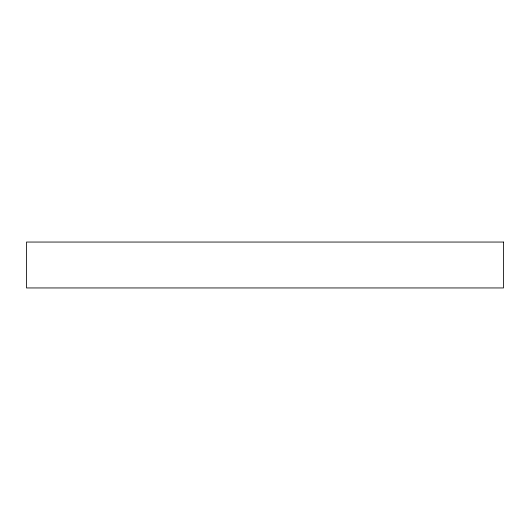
<?xml version="1.0" encoding="UTF-8"?>
<svg xmlns="http://www.w3.org/2000/svg" width="530" height="530" viewBox="0 0 530 530"><rect width="100%" height="100%" fill="white"/><g stroke="black" fill="none" stroke-linecap="round" stroke-linejoin="round"><path stroke-width="0.79" d="M503.5 242.051L26.5 242.051L26.5 287.949L503.5 287.949L503.5 242.051"/></g></svg>
